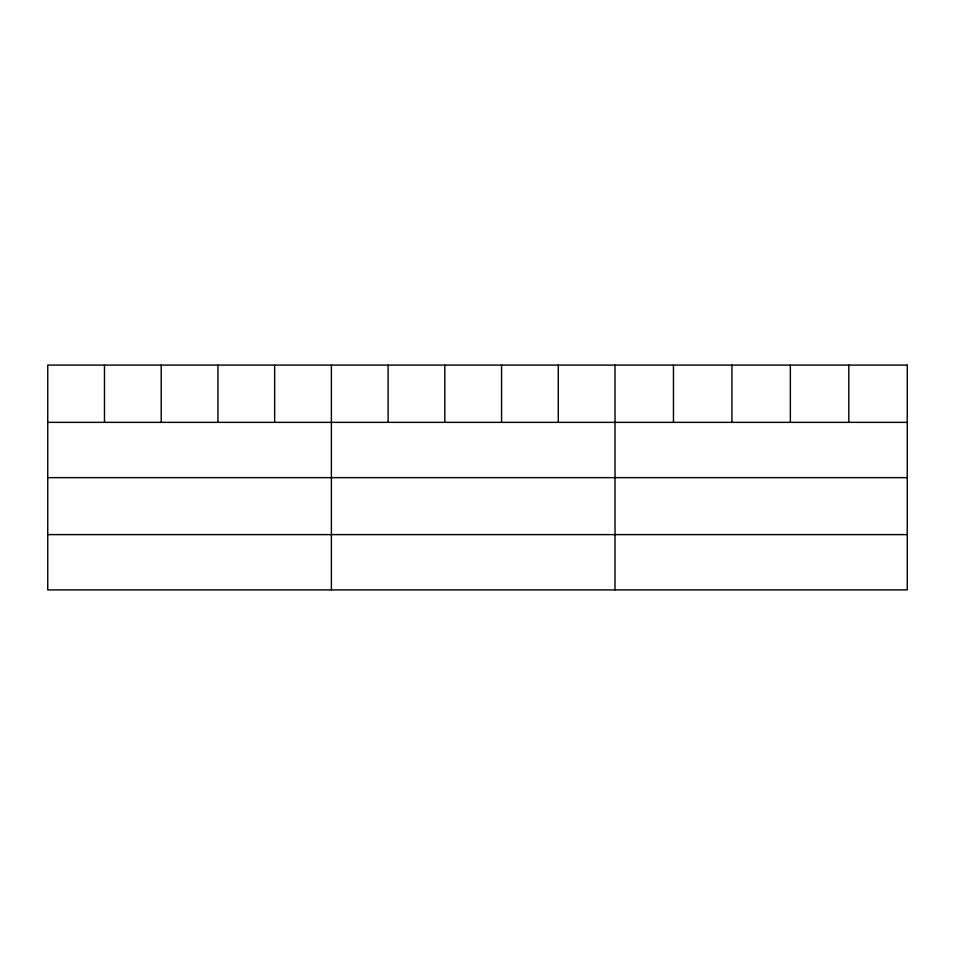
<?xml version="1.0" encoding="UTF-8"?>
<svg xmlns="http://www.w3.org/2000/svg" width="955" height="955" viewBox="0 0 955 955"><rect width="100%" height="100%" fill="white"/><g stroke="black" fill="none" stroke-linecap="round" stroke-linejoin="round"><path stroke-width="1.43" d="M47.75 422.361L907.25 422.361M47.75 477.643L907.25 477.643M47.75 534.609L907.25 534.609M848.804 365.096L848.804 422.361M790.358 365.096L790.358 422.361M731.912 365.096L731.912 422.361M673.466 365.096L673.466 422.361M615.02 365.096L615.02 589.904M558.293 365.096L558.293 422.361M501.566 365.096L501.566 422.361M444.839 365.096L444.839 422.361M388.112 365.096L388.112 422.361M331.385 365.096L331.385 589.904M274.658 365.096L274.658 422.361M217.931 365.096L217.931 422.361M161.204 365.096L161.204 422.361M104.477 365.096L104.477 422.361M907.25 365.096L47.75 365.096L47.75 589.904L907.25 589.904L907.25 365.096"/></g></svg>
